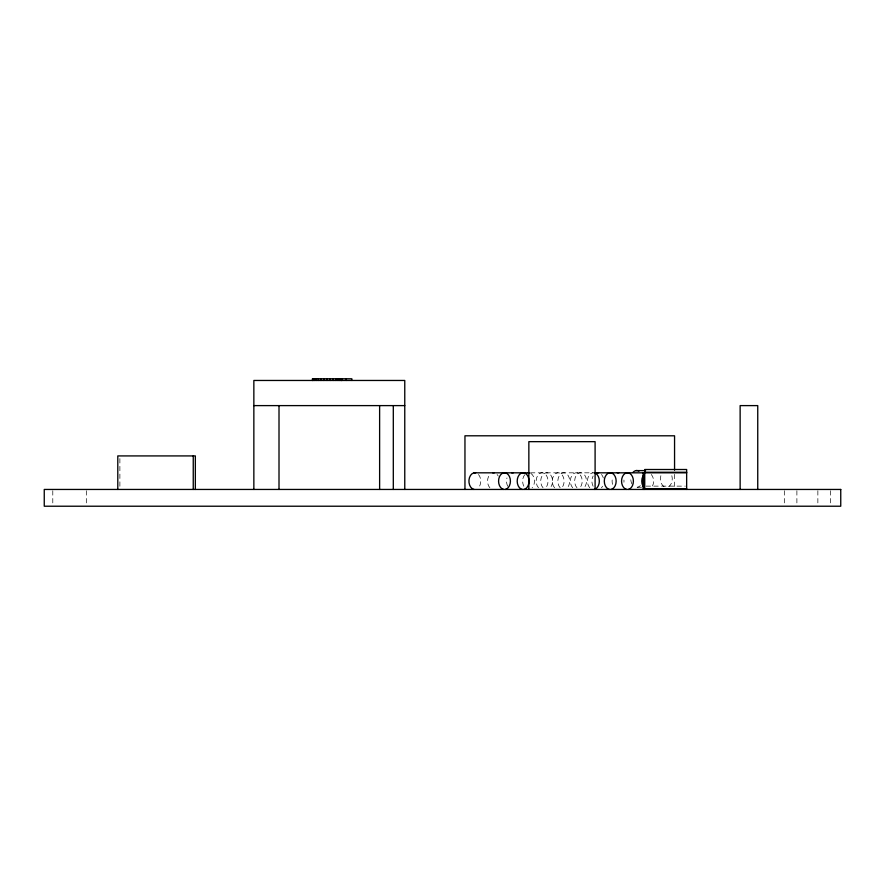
<?xml version="1.0" encoding="UTF-8"?>
<svg xmlns="http://www.w3.org/2000/svg" width="885" height="885" viewBox="0 0 885 885"><rect width="100%" height="100%" fill="white"/><g stroke="black" fill="none" stroke-linecap="round" stroke-linejoin="round"><path stroke-width="0.66" stroke-dasharray="4.42 3.32" d="M530.469 472.822L594.178 472.822M646.083 486.13L685.3 486.13M641.525 487.226L635.928 487.226A8.385 5.929 -90 0 1 634.434 486.661M830.418 490.744L830.418 506.22M817.862 490.744L817.862 506.22M796.887 490.744L796.887 506.22M784.32 490.744L784.32 506.22M674.558 474.316L674.558 486.695M119.884 458.596L119.884 488.111M86.321 490.744L86.321 506.22M52.79 490.744L52.79 506.22M640.32 485.566A8.385 5.929 -90 0 1 637.477 487.226M632.001 484.018A8.385 5.929 -90 0 1 630.828 477.823M664.082 486.661A8.385 5.929 90 0 1 660.874 475.699M671.826 475.699A8.385 5.929 90 0 1 668.617 486.661M612.564 484.349A8.385 5.929 90 0 1 612.564 477.933M623.925 480.046A8.385 5.929 90 0 1 623.925 482.236M651.294 474.493A8.385 5.929 -90 0 1 652.389 486.241M593.127 486.241A8.385 5.929 90 0 1 593.127 476.03M601.446 474.493A8.385 5.929 90 0 1 603.304 477.933M602.541 486.241A8.385 5.929 90 0 1 601.446 487.79M576.976 487.79A8.385 5.929 -90 0 1 576.212 475.477A8.385 5.929 -90 0 1 584.952 475.477A8.385 5.929 -90 0 1 584.188 487.79M560.161 487.79A8.385 5.929 90 0 1 559.397 475.477A8.385 5.929 90 0 1 568.137 475.477A8.385 5.929 90 0 1 567.373 487.79M589.797 487.79A8.385 5.929 90 0 1 587.684 478.973A8.385 5.929 90 0 1 592.629 472.822M572.683 487.79A8.385 5.929 -90 0 1 571.92 475.477A8.385 5.929 -90 0 1 580.66 475.477A8.385 5.929 -90 0 1 579.896 487.79M543.036 487.79A8.385 5.929 90 0 1 542.273 475.477A8.385 5.929 90 0 1 551.023 475.477A8.385 5.929 90 0 1 550.26 487.79M554.585 487.79A8.385 5.929 90 0 1 553.822 475.477A8.385 5.929 90 0 1 562.561 475.477A8.385 5.929 90 0 1 561.798 487.79M523.843 486.241A8.385 5.929 90 0 1 524.938 474.493M530.812 473.398A8.385 5.929 90 0 1 532.162 487.79M538.489 487.79A8.385 5.929 90 0 1 537.726 475.477A8.385 5.929 90 0 1 546.476 475.477A8.385 5.929 90 0 1 545.713 487.79M507.758 486.241A8.385 5.929 90 0 1 506.983 477.933M497.093 474.493A8.385 5.929 -90 0 1 498.178 476.03M489.87 487.79A8.385 5.929 -90 0 1 489.87 474.493M478.464 474.493A8.385 5.929 -90 0 1 478.464 487.79"/><path stroke-width="1.33" d="M253.851 405.607L404.766 405.607M635.928 470.599L645.563 470.599M644.734 472.258L686.649 472.258M474.072 472.822L529.396 472.822A8.385 5.929 90 0 0 527.77 472.822M594.631 472.822L686.649 472.822M644.734 488.885L686.649 488.885M757.748 489.449L757.748 405.607L740.137 405.607L740.137 489.449M686.649 489.449L686.649 469.504L644.734 469.504L644.734 489.449M674.558 470.189L674.558 435.796L464.957 435.796L464.957 489.449M643.992 472.822L643.992 489.449M643.163 472.822L643.163 489.449M595.096 489.449L595.096 441.659L528.854 441.659L528.854 489.449M404.766 489.449L404.766 380.462L253.851 380.462L253.851 489.449M393.305 405.607L393.305 489.449M379.621 405.607L379.621 489.449M351.843 380.462L351.843 378.78L312.427 378.78L312.427 380.462M346.345 378.78L346.345 380.462M341.887 378.78L341.887 380.462M341.643 378.78L341.732 380.462M341.555 378.78L341.555 380.462M341.245 378.78L341.245 380.462M340.913 378.78L340.913 380.462M339.685 378.78L339.685 380.462M337.981 378.78L337.981 380.462M335.824 378.78L335.824 380.462M333.269 378.78L333.269 380.462M330.315 378.78L330.315 380.462M326.952 378.78L326.952 380.462M323.744 378.78L323.744 380.462M320.912 378.78L320.912 380.462M318.423 378.78L318.423 380.462M316.31 378.78L316.31 380.462M314.606 378.78L314.606 380.462M313.401 378.78L313.401 380.462M279.007 405.607L279.007 489.449M195.342 489.449L195.342 455.919L117.793 455.919L117.793 489.449M193.251 455.919L193.251 489.449M633.096 472.258A8.385 5.929 -90 0 1 638.97 471.163M644.081 487.79A8.385 5.929 -90 0 1 644.081 474.493M617.276 472.822A8.385 5.929 90 0 1 618.825 472.822M597.054 472.822A8.385 5.929 90 0 1 598.603 472.822M626.702 489.449A8.385 5.929 90 0 1 622.476 476.639A8.385 5.929 90 0 1 632.476 476.639A8.385 5.929 90 0 1 628.25 489.449M609.455 489.449A8.385 5.929 90 0 1 605.229 476.639A8.385 5.929 90 0 1 615.23 476.639A8.385 5.929 90 0 1 611.004 489.449M594.178 472.822A8.385 5.929 90 0 1 599.333 481.141A8.385 5.929 90 0 1 594.178 489.449M511.685 472.822A8.385 5.929 90 0 1 513.234 472.822M522.349 489.449A8.385 5.929 -90 0 1 518.123 476.639A8.385 5.929 -90 0 1 528.124 476.639A8.385 5.929 -90 0 1 523.898 489.449M492.702 472.822A8.385 5.929 -90 0 1 494.25 472.822M503.72 489.449A8.385 5.929 90 0 1 499.494 476.639A8.385 5.929 90 0 1 509.494 476.639A8.385 5.929 90 0 1 505.269 489.449M474.072 489.449A8.385 5.929 -90 0 1 468.973 480.046A8.385 5.929 -90 0 1 475.621 472.822M840.75 489.449L44.25 489.449L44.25 506.22L840.75 506.22L840.75 489.449M312.67 380.462L312.67 378.78L312.604 380.462"/></g></svg>
